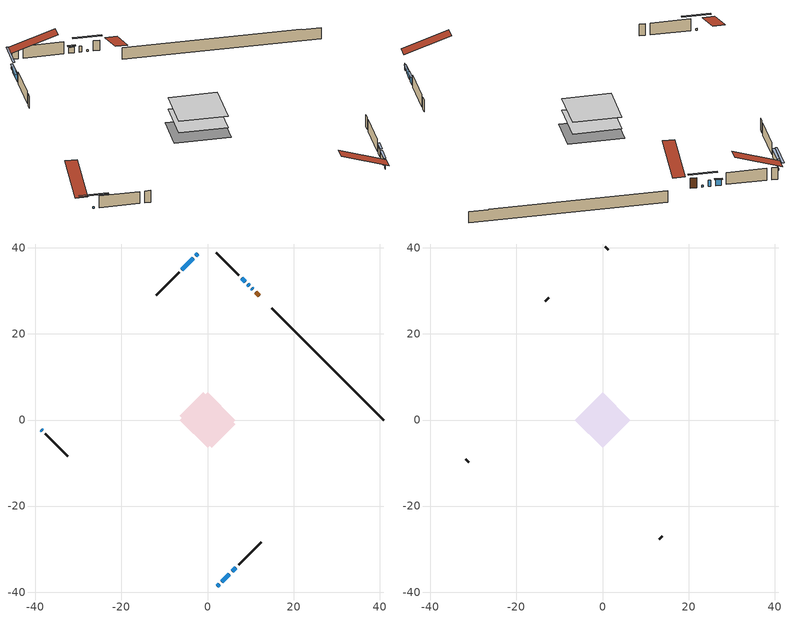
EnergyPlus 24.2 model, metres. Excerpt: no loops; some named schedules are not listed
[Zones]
conditioned space
 floor adiabatic (AdiabaticFloorConstruction): -6.4,0 0,6.4 6.4,0 0,-6.4 z1.04
 floor foundation (Slab1 construction): -6.48,0.98 -0.98,6.48 6.48,-0.98 0.98,-6.48 z-1.32
 wall outside (AdiabaticWallConstruction 1): 12.02,28.86 11.17,29.72 z1.04:3.07
 wall outside (AdiabaticWallConstruction): 2.3,-38.59 2.68,-38.21 / 9.66,31.23 9.38,31.5 z1.04:2.26; 10.52,30.37 10.31,30.57 / -2.3,38.59 -2.7,38.19 / -38.59,-2.3 -38.39,-2.5 z1.04:1.37; 8.73,32.16 7.97,32.91 z1.04:2.24; -3.35,37.54 -5.94,34.95 / 3.33,-37.55 5.06,-35.83 / 5.71,-35.17 6.58,-34.31 z1.04:2.41
 wall outside (Wall1 construction): 7.23,-33.65 12.5,-28.38 / -37.73,-3.15 -32.46,-8.42 / -6.6,34.29 -11.86,29.02 / 7.32,33.57 2.05,38.84 z1.04:3.48
 wall foundation (FoundationWall1 construction): 14.98,25.91,-1.32 14.98,25.91,1.04 38.3,2.59,1.04 38.3,2.59,0.94 40.89,0,0.94 40.89,0,-1.32
 window (WindowConstruction 4): 2.3,-38.59 2.68,-38.21 z1.04:2.26
 window (WindowConstruction 6): 10.52,30.37 10.32,30.57 z1.04:1.37
 window (WindowConstruction 7): -2.3,38.59 -2.7,38.19 z1.04:1.37
 window (WindowConstruction 8): -38.59,-2.3 -38.39,-2.5 z1.04:1.37
 window (WindowConstruction 5): 9.66,31.23 9.39,31.5 z1.04:2.26
 window (WindowConstruction): 8.73,32.16 7.97,32.91 z1.04:2.23
 window (WindowConstruction 1): -3.35,37.53 -5.94,34.95 z1.04:2.41
 window (WindowConstruction 2): 3.33,-37.55 5.06,-35.83 z1.04:2.41
 window (WindowConstruction 3): 5.72,-35.17 6.58,-34.31 z1.04:2.41
 door (Door): 12.02,28.86 11.17,29.71 z1.04:3.07
 ceiling adiabatic (AdiabaticFloorConstruction): 0,-6.4 6.4,0 0,6.4 -6.4,0 z1.04
attic - vented
 floor to conditioned space (Floor1 construction Reversed): -6.4,0 0,6.4 6.4,0 0,-6.4 z3.48
 wall outside (Wall2 construction): 13.16,-27.73 13.89,-26.99 / -31.81,-9.08 -31.07,-9.82 / -12.52,28.37 -13.26,27.63 / 1.39,39.5 0.66,40.23 z1.04:3.48
 roof outside (Roof1 construction): 1.64,-39.24,3.48 -4.59,-33.01,6.42 -6.24,-34.65,6.42 0,-40.89,3.48; -39.24,-1.64,3.48 -33.01,4.59,6.42 -34.65,6.24,6.42 -40.89,0,3.48; -1.64,39.24,3.48 4.59,33.01,6.42 6.24,34.65,6.42 0,40.89,3.48; 12.68,28.21,3.48 6.44,21.97,6.42 8.09,20.33,6.42 14.32,26.56,3.48
shading: 8.49,32.39 12.34,28.55 12.63,28.84 8.79,32.68 z3.95; -4.52,36.37 -0.48,40.41 -0.77,40.7 -4.81,36.66 z3.95; -36.57,-4.32 -40.41,-0.48 -40.7,-0.77 -36.86,-4.61 z3.95; 7.83,33.06 8.87,32.02 9.16,32.31 8.12,33.35 z2.44; -6.08,34.81 -3.21,37.68 -3.5,37.97 -6.37,35.1 z2.61; 5.2,-35.69 3.19,-37.69 3.48,-37.99 5.49,-35.98 z2.61; 6.93,-33.96 5.36,-35.53 5.65,-35.82 7.22,-34.25 z2.91
[Building]
Building 1: Terrain=Suburbs
[Site:Location]
Mont Joli AP_QC: Latitude {deg}=48.61; Longitude {deg}=-68.21; Time Zone {hr}=-5; Elevation {m}=52; Keep Site Location Information=Yes
[Site:GroundTemperature:Shallow]
-0.843868, -3.04892, -3.2255, -2.1791, 2.02165, 6.20283, 9.82768, 12.1239, 12.319, 10.4514, 6.91898, 2.86606
[Site:WaterMainsTemperature]
Calculation Method=Schedule; Temperature Schedule=mains temperature schedule
[Material] Roughness=Rough; Thermal Absorptance=0.9
Name | Thickness {m} | Conductivity {W/m-K} | Density {kg/m3} | Specific Heat {J/kg-K} | Solar Absorptance | Visible Absorptance
asphalt or fiberglass shingles | 0.00635 | 0.162714 | 1121.4 | 1465.45 | 0.4 | 0.4
ceiling loosefill ins | 0.169333 | 0.0480833 | 16.02 | 1046.75 | 0.7 | 0.7
ceiling stud and cavity | 0.1397 | 0.0925755 | 65.682 | 1177.47 | 0.7 | 0.7
concrete 4.0 in. | 0.1016 | 1.803125 | 2242.8 | 837.4 | 0.7 | 0.7
concrete 8.0 in. | 0.2032 | 1.803125 | 2242.8 | 837.4 | 0.7 | 0.7
door material | 0.04445 | 0.0451087 | 512.64 | 1214.23 | 0.7 | 0.7
exterior vertical ins | 0.0748554 | 0.029427 | 32.04 | 1214.23 | 0.7 | 0.7
floor covering | 0.0127 | 0.0433444 | 54.468 | 1339.84 | 0.6 | 0.6
floor rigid ins; wall rigid ins 1 | 0.512978 | 0.029427 | 32.04 | 1214.23 | 0.7 | 0.7
floor stud and cavity | 0.1397 | 1.75129 | 37.0049 | 1207.88 | 0.7 | 0.7
furniture material conditioned space 1 | 0.1524 | 0.115458 | 640.8 | 1214.23 | 0.6 | 0.6
gypsum board | 0.0127 | 0.160291 | 801 | 837.4 | 0.6 | 0.6
gypsum board 1 | 0.0127 | 0.160291 | 801 | 837.4 | 0.7 | 0.7
osb sheathing 0.5 in. | 0.0127 | 0.115458 | 512.64 | 1214.23 | 0.7 | 0.7
osb sheathing 0.75 in. | 0.01905 | 0.115458 | 512.64 | 1214.23 | 0.7 | 0.7
wall rigid ins | 0.051816 | 0.029427 | 32.04 | 1214.23 | 0.7 | 0.7
wall stud and cavity | 0.1397 | 0.100683 | 139.0536 | 1170.24 | 0.7 | 0.7
wall stud and cavity 1 | 0.0889 | 6.1454 | 50.32683 | 1063.81 | 0.6 | 0.6
wall stud and cavity 2 | 0.0889 | 0.380278 | 52.3479 | 1209.89 | 0.7 | 0.7
wall stud and cavity 3 | 0.0889 | 0.391764 | 83.0341 | 1211.67 | 0.7 | 0.7
wood siding | 0.0254 | 0.102417 | 544.68 | 1172.36 | 0.4 | 0.4
wood siding 1 | 0.00254 | 0.102417 | 544.68 | 1172.36 | 0.4 | 0.4
wood siding 2; wood siding 3 | 0.0254 | 0.102417 | 544.68 | 1172.36 | 0.7 | 0.7
[WindowMaterial:SimpleGlazingSystem]
Name | U-Factor {W/m2-K} | Solar Heat Gain Coefficient
WindowMaterial | 1.35818 | 0.36
WindowMaterial 1 | 1.31673 | 0.37
WindowMaterial 2 | 6.73808 | 0.74
WindowMaterial 3 | 6.78351 | 0.73
WindowMaterial 4 | 1.97481 | 0.15
WindowMaterial 5 | 2.450057 | 0.12
[Construction]
AdiabaticFloorConstruction: floor stud and cavity, floor rigid ins, osb sheathing 0.75 in., floor covering
AdiabaticWallConstruction: wood siding 2, wall rigid ins 1, wall stud and cavity 2, gypsum board
AdiabaticWallConstruction 1: wood siding 3, wall rigid ins 1, wall stud and cavity 2, gypsum board
Door: door material
Floor1 construction Reversed: gypsum board, ceiling stud and cavity, ceiling loosefill ins
FoundationWall1 construction: concrete 8.0 in., gypsum board 1
furniture construction conditioned space 1: furniture material conditioned space 1
PartitionWallConstruction: gypsum board, wall stud and cavity 3, gypsum board
Roof1 construction: asphalt or fiberglass shingles
Slab1 construction: concrete 4.0 in.
Wall1 construction: wood siding, wall rigid ins, osb sheathing 0.5 in., wall stud and cavity, gypsum board
Wall2 construction: wood siding 1, wall stud and cavity 1
WindowConstruction: WindowMaterial
WindowConstruction 1; WindowConstruction 2; WindowConstruction 3: WindowMaterial 1
WindowConstruction 4: WindowMaterial 2
WindowConstruction 5: WindowMaterial 3
WindowConstruction 6; WindowConstruction 7: WindowMaterial 4
WindowConstruction 8: WindowMaterial 5
[Zone] Multiplier=1; Part of Total Floor Area=Yes
Name | Volume {m3}
attic - vented | 39.1282
conditioned space | 389.3
[Space]
Name | Zone | Volume {m3}
attic - vented 1 | attic - vented | 39.1282
conditioned space 1 | conditioned space | 389.3
[ZoneInfiltration:EffectiveLeakageArea]
infil attic - vented 1: Zone or Space=attic - vented 1; Schedule=Always On Discrete; Effective Air Leakage Area {cm2}=2851.83; Stack Coefficient=0.000373991; Wind Coefficient=1.30662e-05
[ZoneMixing]
whole house fan mix: Zone or Space=attic - vented; Schedule=Always On Continuous; Design Flow Rate Calculation Method=Flow/Zone; Design Flow Rate {m3/s}=0; Source Zone or Space=conditioned space
[SurfaceProperty:ExposedFoundationPerimeter]
Slab1: Exposed Perimeter Calculation Method=TotalExposedPerimeter; Total Exposed Perimeter {m}=36.637
[InternalMass] Zone or ZoneList=conditioned space; Space or SpaceList=conditioned space 1
Name | Construction | Surface Area {m2}
furniture mass conditioned space 1 | furniture construction conditioned space 1 | 65.6
partition wall mass | PartitionWallConstruction | 164
[Lights]
interior lighting: Zone or ZoneList or Space or SpaceList=conditioned space 1; Schedule=interior lighting schedule; Design Level Calculation Method=LightingLevel; Lighting Level {W}=343.2; Return Air Fraction=0; Fraction Radiant=0.6; Fraction Visible=0.2; Fraction Replaceable=1
[People]
occupants: Zone or ZoneList or Space or SpaceList=conditioned space 1; Number of People Schedule=occupants schedule; Number of People Calculation Method=People; Number of People=3; Fraction Radiant=0.314171; Sensible Heat Fraction=0.56303; Activity Level Schedule=occupants activity schedule; Carbon Dioxide Generation Rate {m3/s-W}=0; Enable ASHRAE 55 Comfort Warnings=No; Mean Radiant Temperature Calculation Type=EnclosureAveraged
[ElectricEquipment] Zone or ZoneList or Space or SpaceList=conditioned space 1; Design Level Calculation Method=EquipmentLevel
Name | Schedule | Design Level {W} | Fraction Latent | Fraction Radiant | Fraction Lost
clothes dryer | clothes dryer schedule | 140.772 | 0.015 | 0.081 | 0.85
clothes washer | clothes washer schedule | 32.1985 | 0.03 | 0.162 | 0.7
cooking range | cooking range schedule | 215.147 | 0.08 | 0.432 | 0.2
dishwasher | dishwasher schedule | 66.8632 | 0.3 | 0.18 | 0.4
fridge | fridge schedule | 72.9452 | 0 | 0.6 | 0
mech vent house fan | mech vent house fan schedule | 0 | 0 | 0 | 1
mech vent house fan cfis | mech vent house fan cfis schedule | 0 | 0 | 0 | 0
misc plug loads | misc plug loads schedule | 494.7 | 0.045 | 0.513 | 0.1
whole house fan | Always On Discrete | 0 | 0 | 0 | 1
[OtherEquipment] Zone or ZoneList or Space or SpaceList=conditioned space 1; Design Level Calculation Method=EquipmentLevel
Name | Fuel Type | Schedule | Design Level {W} | Fraction Latent | Fraction Radiant | Fraction Lost
clothes dryer 1 | Electricity | clothes dryer schedule | 0 | 0.015 | 0.081 | 0.85
cooking range 1 | Electricity | cooking range schedule | 0 | 0.08 | 0.432 | 0.2
general water use latent | None | general water use schedule | 62.594 | 1 | 0 | 0
general water use sensible | None | general water use schedule | -61.6891 | 0 | 0.6 | 0
mech vent house fan latent load | None | Always On Discrete | 0 | 1 | 0 | 0
mech vent house fan sensible load | None | Always On Discrete | 0 | 0 | 0 | 0
water heater energy adjustment1 | Electricity | Always On Discrete | 0.01 | 0 | 0 | 1
[ZoneInfiltration:DesignFlowRate] Zone or ZoneList or Space or SpaceList=conditioned space 1; Schedule=Always On Discrete; Design Flow Rate Calculation Method=Flow/Zone; Design Flow Rate {m3/s}=0
infil flow; natural vent flow; whole house fan flow
[ZoneControl:Thermostat]
conditioned space Thermostat: Zone or ZoneList=conditioned space; Control Type Schedule=conditioned space Thermostat Schedule; Control 1=conditioned space temperature setpoint; Temperature Difference Between Cutout And Setpoint {deltaC}=0
[ZoneHVAC:Baseboard:Convective:Electric]
electric baseboard: Availability Schedule=Always On Discrete; Heating Design Capacity {W}=4977.23; Efficiency=1
[Zone equipment]
conditioned space: electric baseboard
[Foundation:Kiva]
Foundation Kiva 1: Initial Indoor Air Temperature {C}=18; Wall Height Above Grade {m}=1.04001; Wall Depth Below Slab {m}=0.2032; Custom Block Material Name 1=exterior vertical ins; Custom Block Depth 1 {m}=2.36001; Custom Block X Position 1 {m}=0.2159; Custom Block Z Position 1 {m}=0
[Foundation:Kiva:Settings]
Soil Conductivity {W/m-K}=0.849921; Soil Density {kg/m3}=1842.3; Soil Specific Heat {J/kg-K}=418.7; Ground Solar Absorptivity=0.9; Ground Thermal Absorptivity=0.9; Ground Surface Roughness {m}=0.03; Far-Field Width {m}=40; Deep-Ground Boundary Condition=ZeroFlux; Deep-Ground Depth {m}=40; Minimum Cell Dimension {m}=0.2; Maximum Cell Growth Coefficient=3; Simulation Timestep=Timestep
[Exterior:Lights]
exterior lighting: Schedule=exterior lighting schedule; Design Level {W}=75.6
[EnergyManagementSystem:GlobalVariable]
infil_program_Qfan
infil_program_Qinf
natural_vent_program_Qnv
natural_vent_program_Qwhf
[EnergyManagementSystem:Sensor]
Name | Output:Variable or Output:Meter Index Key | Output:Variable or Output:Meter
airflow_gain | infil flow | Infiltration Sensible Heat Gain Energy
airflow_gain_1 | natural vent flow | Infiltration Sensible Heat Gain Energy
airflow_gain_2 | whole house fan flow | Infiltration Sensible Heat Gain Energy
airflow_loss | infil flow | Infiltration Sensible Heat Loss Energy
airflow_loss_1 | natural vent flow | Infiltration Sensible Heat Loss Energy
airflow_loss_2 | whole house fan flow | Infiltration Sensible Heat Loss Energy
clg_load_cond |  | Cooling:EnergyTransfer:Zone:CONDITIONED SPACE
clg_sp_s; clg_sp_s_1 | cooling setpoint | Schedule Value
clothes_dryer_exhaust_0_sch_s | clothes dryer exhaust 0 schedule | Schedule Value
conditioned_space_clg_unmet_s | conditioned space | Zone Cooling Setpoint Not Met Time
conditioned_space_htg_unmet_s | conditioned space | Zone Heating Setpoint Not Met Time
cool_season | cooling season schedule | Schedule Value
fridge_tin_s; tin_s; tin_s_1 | conditioned space | Zone Mean Air Temperature
htg_load_cond |  | Heating:EnergyTransfer:Zone:CONDITIONED SPACE
htg_sp_s; htg_sp_s_1 | heating setpoint | Schedule Value
ig_ee_conv | clothes dryer | Electric Equipment Convective Heating Energy
ig_ee_conv_2 | cooking range | Electric Equipment Convective Heating Energy
ig_ee_conv_4 | fridge | Electric Equipment Convective Heating Energy
ig_ee_conv_5 | misc plug loads | Electric Equipment Convective Heating Energy
ig_ee_conv_6 | whole house fan | Electric Equipment Convective Heating Energy
ig_ee_rad | clothes dryer | Electric Equipment Radiant Heating Energy
ig_ee_rad_2 | cooking range | Electric Equipment Radiant Heating Energy
ig_ee_rad_4 | fridge | Electric Equipment Radiant Heating Energy
ig_ee_rad_5 | misc plug loads | Electric Equipment Radiant Heating Energy
ig_ee_rad_6 | whole house fan | Electric Equipment Radiant Heating Energy
ig_lgt_conv | interior lighting | Lights Convective Heating Energy
ig_lgt_rad | interior lighting | Lights Radiant Heating Energy
ig_lgt_vis | interior lighting | Lights Visible Radiation Heating Energy
ig_oe_conv | clothes dryer 1 | Other Equipment Convective Heating Energy
ig_oe_conv_1 | cooking range 1 | Other Equipment Convective Heating Energy
ig_oe_conv_2 | general water use latent | Other Equipment Convective Heating Energy
ig_oe_conv_3 | general water use sensible | Other Equipment Convective Heating Energy
ig_oe_conv_4 | water heater energy adjustment1 | Other Equipment Convective Heating Energy
ig_oe_rad | clothes dryer 1 | Other Equipment Radiant Heating Energy
ig_oe_rad_1 | cooking range 1 | Other Equipment Radiant Heating Energy
ig_oe_rad_2 | general water use latent | Other Equipment Radiant Heating Energy
ig_oe_rad_3 | general water use sensible | Other Equipment Radiant Heating Energy
ig_oe_rad_4 | water heater energy adjustment1 | Other Equipment Radiant Heating Energy
ig_ppl_conv | occupants | People Convective Heating Energy
ig_ppl_rad | occupants | People Radiant Heating Energy
im_conv | furniture mass conditioned space 1 | Surface Inside Face Convection Heat Gain Energy
im_conv_1 | partition wall mass | Surface Inside Face Convection Heat Gain Energy
im_ig | furniture mass conditioned space 1 | Surface Inside Face Internal Gains Radiation Heat Gain Energy
im_ig_1 | partition wall mass | Surface Inside Face Internal Gains Radiation Heat Gain Energy
im_lgt | furniture mass conditioned space 1 | Surface Inside Face Lights Radiation Heat Gain Energy
im_lgt_1 | partition wall mass | Surface Inside Face Lights Radiation Heat Gain Energy
im_sol | furniture mass conditioned space 1 | Surface Inside Face Solar Radiation Heat Gain Energy
im_sol_1 | partition wall mass | Surface Inside Face Solar Radiation Heat Gain Energy
im_surf | furniture mass conditioned space 1 | Surface Inside Face Net Surface Thermal Radiation Heat Gain Energy
im_surf_1 | partition wall mass | Surface Inside Face Net Surface Thermal Radiation Heat Gain Energy
mv_conv | mech vent house fan | Electric Equipment Convective Heating Energy
mv_conv_1 | mech vent house fan cfis | Electric Equipment Convective Heating Energy
mv_conv_2 | mech vent house fan latent load | Other Equipment Convective Heating Energy
mv_conv_3 | mech vent house fan sensible load | Other Equipment Convective Heating Energy
mv_rad | mech vent house fan | Electric Equipment Radiant Heating Energy
mv_rad_1 | mech vent house fan cfis | Electric Equipment Radiant Heating Energy
mv_rad_2 | mech vent house fan latent load | Other Equipment Radiant Heating Energy
mv_rad_3 | mech vent house fan sensible load | Other Equipment Radiant Heating Energy
natural_vent_s | natural vent schedule | Schedule Value
out_pb_s |  | Site Outdoor Air Barometric Pressure
out_wt_s |  | Site Outdoor Air Humidity Ratio
site_vw_s |  | Site Wind Speed
ss_back_out | Window1 | Surface Window Shortwave from Zone Back Out Window Heat Transfer Rate
ss_back_out_1 | Window10 | Surface Window Shortwave from Zone Back Out Window Heat Transfer Rate
ss_back_out_2 | Window11 | Surface Window Shortwave from Zone Back Out Window Heat Transfer Rate
ss_back_out_3 | Window13 | Surface Window Shortwave from Zone Back Out Window Heat Transfer Rate
ss_back_out_4 | Window2 | Surface Window Shortwave from Zone Back Out Window Heat Transfer Rate
ss_back_out_5 | Window3 | Surface Window Shortwave from Zone Back Out Window Heat Transfer Rate
ss_back_out_6 | Window4 | Surface Window Shortwave from Zone Back Out Window Heat Transfer Rate
ss_back_out_7 | Window7 | Surface Window Shortwave from Zone Back Out Window Heat Transfer Rate
ss_back_out_8 | Window9 | Surface Window Shortwave from Zone Back Out Window Heat Transfer Rate
ss_conv | Door1 | Surface Inside Face Convection Heat Gain Energy
ss_conv_1 | Window1 | Surface Inside Face Convection Heat Gain Energy
ss_conv_2 | Window10 | Surface Inside Face Convection Heat Gain Energy
ss_conv_3 | Window11 | Surface Inside Face Convection Heat Gain Energy
ss_conv_4 | Window13 | Surface Inside Face Convection Heat Gain Energy
ss_conv_5 | Window2 | Surface Inside Face Convection Heat Gain Energy
ss_conv_6 | Window3 | Surface Inside Face Convection Heat Gain Energy
ss_conv_7 | Window4 | Surface Inside Face Convection Heat Gain Energy
ss_conv_8 | Window7 | Surface Inside Face Convection Heat Gain Energy
ss_conv_9 | Window9 | Surface Inside Face Convection Heat Gain Energy
ss_ig | Door1 | Surface Inside Face Internal Gains Radiation Heat Gain Energy
ss_ig_1 | Window1 | Surface Inside Face Internal Gains Radiation Heat Gain Energy
ss_ig_2 | Window10 | Surface Inside Face Internal Gains Radiation Heat Gain Energy
ss_ig_3 | Window11 | Surface Inside Face Internal Gains Radiation Heat Gain Energy
ss_ig_4 | Window13 | Surface Inside Face Internal Gains Radiation Heat Gain Energy
ss_ig_5 | Window2 | Surface Inside Face Internal Gains Radiation Heat Gain Energy
ss_ig_6 | Window3 | Surface Inside Face Internal Gains Radiation Heat Gain Energy
ss_ig_7 | Window4 | Surface Inside Face Internal Gains Radiation Heat Gain Energy
ss_ig_8 | Window7 | Surface Inside Face Internal Gains Radiation Heat Gain Energy
ss_ig_9 | Window9 | Surface Inside Face Internal Gains Radiation Heat Gain Energy
ss_lgt | Door1 | Surface Inside Face Lights Radiation Heat Gain Energy
ss_sol | Door1 | Surface Inside Face Solar Radiation Heat Gain Energy
ss_surf | Door1 | Surface Inside Face Net Surface Thermal Radiation Heat Gain Energy
ss_surf_1 | Window1 | Surface Inside Face Net Surface Thermal Radiation Heat Gain Energy
ss_surf_2 | Window10 | Surface Inside Face Net Surface Thermal Radiation Heat Gain Energy
ss_surf_3 | Window11 | Surface Inside Face Net Surface Thermal Radiation Heat Gain Energy
ss_surf_4 | Window13 | Surface Inside Face Net Surface Thermal Radiation Heat Gain Energy
ss_surf_5 | Window2 | Surface Inside Face Net Surface Thermal Radiation Heat Gain Energy
ss_surf_6 | Window3 | Surface Inside Face Net Surface Thermal Radiation Heat Gain Energy
ss_surf_7 | Window4 | Surface Inside Face Net Surface Thermal Radiation Heat Gain Energy
ss_surf_8 | Window7 | Surface Inside Face Net Surface Thermal Radiation Heat Gain Energy
ss_surf_9 | Window9 | Surface Inside Face Net Surface Thermal Radiation Heat Gain Energy
ss_trans_in | Window1 | Surface Window Transmitted Solar Radiation Rate
ss_trans_in_1 | Window10 | Surface Window Transmitted Solar Radiation Rate
ss_trans_in_2 | Window11 | Surface Window Transmitted Solar Radiation Rate
ss_trans_in_3 | Window13 | Surface Window Transmitted Solar Radiation Rate
ss_trans_in_4 | Window2 | Surface Window Transmitted Solar Radiation Rate
ss_trans_in_5 | Window3 | Surface Window Transmitted Solar Radiation Rate
ss_trans_in_6 | Window4 | Surface Window Transmitted Solar Radiation Rate
ss_trans_in_7 | Window7 | Surface Window Transmitted Solar Radiation Rate
ss_trans_in_8 | Window9 | Surface Window Transmitted Solar Radiation Rate
ss_trans_out | Window1 | Surface Inside Face Initial Transmitted Diffuse Transmitted Out Window Solar Radiation Rate
ss_trans_out_1 | Window10 | Surface Inside Face Initial Transmitted Diffuse Transmitted Out Window Solar Radiation Rate
ss_trans_out_2 | Window11 | Surface Inside Face Initial Transmitted Diffuse Transmitted Out Window Solar Radiation Rate
ss_trans_out_3 | Window13 | Surface Inside Face Initial Transmitted Diffuse Transmitted Out Window Solar Radiation Rate
ss_trans_out_4 | Window2 | Surface Inside Face Initial Transmitted Diffuse Transmitted Out Window Solar Radiation Rate
ss_trans_out_5 | Window3 | Surface Inside Face Initial Transmitted Diffuse Transmitted Out Window Solar Radiation Rate
ss_trans_out_6 | Window4 | Surface Inside Face Initial Transmitted Diffuse Transmitted Out Window Solar Radiation Rate
ss_trans_out_7 | Window7 | Surface Inside Face Initial Transmitted Diffuse Transmitted Out Window Solar Radiation Rate
ss_trans_out_8 | Window9 | Surface Inside Face Initial Transmitted Diffuse Transmitted Out Window Solar Radiation Rate
s_conv | Floor1 | Surface Inside Face Convection Heat Gain Energy
s_conv_1 | FoundationWall1 | Surface Inside Face Convection Heat Gain Energy
s_conv_2 | inferred conditioned ceiling | Surface Inside Face Convection Heat Gain Energy
s_conv_3 | inferred conditioned floor | Surface Inside Face Convection Heat Gain Energy
s_conv_4 | Slab1 | Surface Inside Face Convection Heat Gain Energy
s_conv_5 | Wall1:135 | Surface Inside Face Convection Heat Gain Energy
s_conv_6 | Wall1:225 | Surface Inside Face Convection Heat Gain Energy
s_conv_7 | Wall1:315 | Surface Inside Face Convection Heat Gain Energy
s_conv_8 | Wall1:45 | Surface Inside Face Convection Heat Gain Energy
s_ig | Floor1 | Surface Inside Face Internal Gains Radiation Heat Gain Energy
s_ig_1 | FoundationWall1 | Surface Inside Face Internal Gains Radiation Heat Gain Energy
s_ig_2 | inferred conditioned ceiling | Surface Inside Face Internal Gains Radiation Heat Gain Energy
s_ig_3 | inferred conditioned floor | Surface Inside Face Internal Gains Radiation Heat Gain Energy
s_ig_4 | Slab1 | Surface Inside Face Internal Gains Radiation Heat Gain Energy
s_ig_5 | Wall1:135 | Surface Inside Face Internal Gains Radiation Heat Gain Energy
s_ig_6 | Wall1:225 | Surface Inside Face Internal Gains Radiation Heat Gain Energy
s_ig_7 | Wall1:315 | Surface Inside Face Internal Gains Radiation Heat Gain Energy
s_ig_8 | Wall1:45 | Surface Inside Face Internal Gains Radiation Heat Gain Energy
s_lgt | Floor1 | Surface Inside Face Lights Radiation Heat Gain Energy
s_lgt_1 | FoundationWall1 | Surface Inside Face Lights Radiation Heat Gain Energy
s_lgt_2 | inferred conditioned ceiling | Surface Inside Face Lights Radiation Heat Gain Energy
s_lgt_3 | inferred conditioned floor | Surface Inside Face Lights Radiation Heat Gain Energy
s_lgt_4 | Slab1 | Surface Inside Face Lights Radiation Heat Gain Energy
s_lgt_5 | Wall1:135 | Surface Inside Face Lights Radiation Heat Gain Energy
s_lgt_6 | Wall1:225 | Surface Inside Face Lights Radiation Heat Gain Energy
s_lgt_7 | Wall1:315 | Surface Inside Face Lights Radiation Heat Gain Energy
s_lgt_8 | Wall1:45 | Surface Inside Face Lights Radiation Heat Gain Energy
s_sol | Floor1 | Surface Inside Face Solar Radiation Heat Gain Energy
s_sol_1 | FoundationWall1 | Surface Inside Face Solar Radiation Heat Gain Energy
s_sol_2 | inferred conditioned ceiling | Surface Inside Face Solar Radiation Heat Gain Energy
s_sol_3 | inferred conditioned floor | Surface Inside Face Solar Radiation Heat Gain Energy
s_sol_4 | Slab1 | Surface Inside Face Solar Radiation Heat Gain Energy
s_sol_5 | Wall1:135 | Surface Inside Face Solar Radiation Heat Gain Energy
s_sol_6 | Wall1:225 | Surface Inside Face Solar Radiation Heat Gain Energy
s_sol_7 | Wall1:315 | Surface Inside Face Solar Radiation Heat Gain Energy
s_sol_8 | Wall1:45 | Surface Inside Face Solar Radiation Heat Gain Energy
s_surf | Floor1 | Surface Inside Face Net Surface Thermal Radiation Heat Gain Energy
s_surf_1 | FoundationWall1 | Surface Inside Face Net Surface Thermal Radiation Heat Gain Energy
s_surf_2 | inferred conditioned ceiling | Surface Inside Face Net Surface Thermal Radiation Heat Gain Energy
s_surf_3 | inferred conditioned floor | Surface Inside Face Net Surface Thermal Radiation Heat Gain Energy
s_surf_4 | Slab1 | Surface Inside Face Net Surface Thermal Radiation Heat Gain Energy
s_surf_5 | Wall1:135 | Surface Inside Face Net Surface Thermal Radiation Heat Gain Energy
s_surf_6 | Wall1:225 | Surface Inside Face Net Surface Thermal Radiation Heat Gain Energy
s_surf_7 | Wall1:315 | Surface Inside Face Net Surface Thermal Radiation Heat Gain Energy
s_surf_8 | Wall1:45 | Surface Inside Face Net Surface Thermal Radiation Heat Gain Energy
tout_s | conditioned space | Zone Outdoor Air Drybulb Temperature
win_s | conditioned space | Zone Air Humidity Ratio
[EnergyManagementSystem:Actuator]
Name | Actuated Component Unique | Actuated Component Type | Actuated Component Control Type
fridge_schedule_act | fridge schedule | Schedule:Constant | Schedule Value
infil_flow_act | infil flow | Zone Infiltration | Air Exchange Flow Rate
mech_vent_house_fan_cfis_act | mech vent house fan cfis | ElectricEquipment | Electricity Rate
mech_vent_house_fan_latent_load_act | mech vent house fan latent load | OtherEquipment | Power Level
mech_vent_house_fan_sensible_load_act | mech vent house fan sensible load | OtherEquipment | Power Level
natural_vent_flow_act | natural vent flow | Zone Infiltration | Air Exchange Flow Rate
